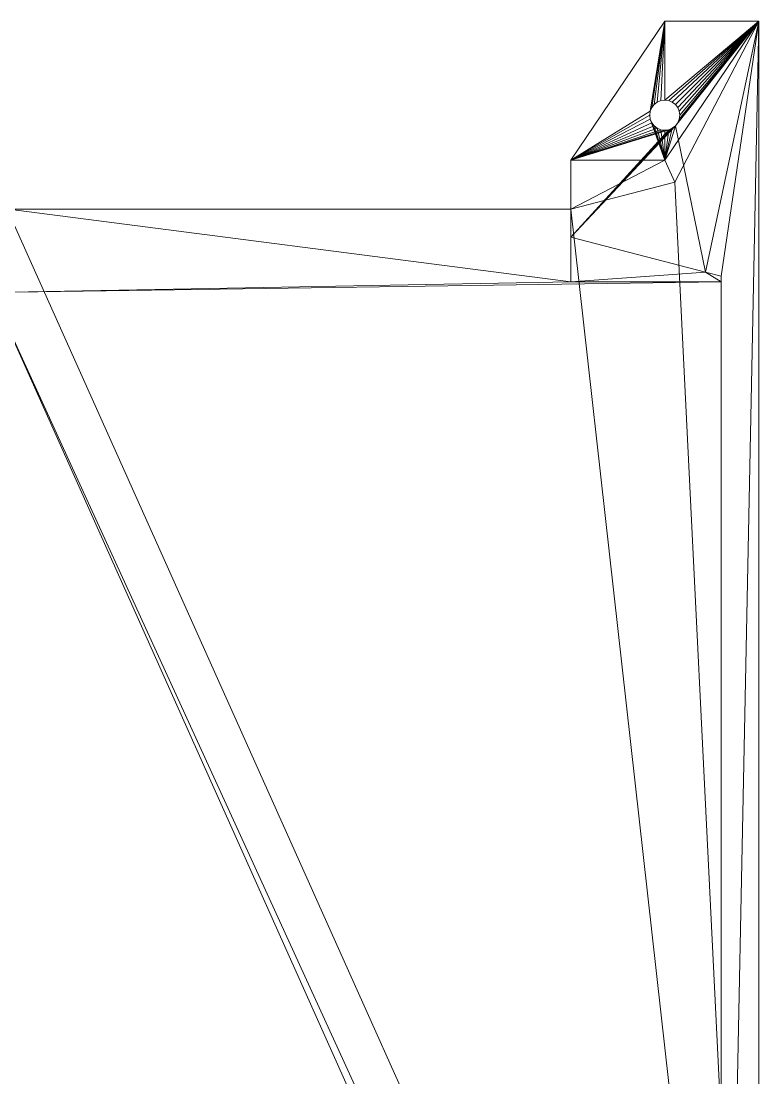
# Model space of a CAD drawing. Header units: millimetres. Extents: x -38752 to -34801, y 260924 to 263752.
# Drawn here: x -38123.8 to -38025.8, y 261536.9 to 261677.4 of the extents above; entities that cross this region are included whole.
import ezdxf

# ---------------------------------------------------------------- set-up
doc = ezdxf.new("R2010")
doc.units = ezdxf.units.MM
doc.layers.get('0').update_dxf_attribs({"lineweight": 9})
doc.layers.add('0.09', color=1, linetype='Continuous', lineweight=9)

msp = doc.modelspace()

# ---------------------------------------------------------------- linework, layer by layer
at = {"extrusion": (2.491844937334312e-13, 1, -4.440892098637425e-16)}
for p, q in [((-38050.77029446633, 261658.925280465, 5.000000000023533), (-38038.27029446633, 261677.425280465, 5.000000000016769)), ((-38050.77029446633, 261658.925280465), (-38038.27029446633, 261677.425280465)), ((-38025.77029446632, 261677.4252804649, 5.000000000016797), (-38038.27029446633, 261677.425280465, 5.000000000016769)), ((-38025.77029446632, 261677.4252804649), (-38038.27029446633, 261677.425280465)), ((-38038.27029446633, 261677.425280465, 5.000000000016769), (-38038.27029446633, 261677.425280465)), ((-38038.27029446633, 261658.925280465, 5.000000000018304), (-38025.77029446632, 261677.4252804649, 5.000000000016797)), ((-38036.9226847652, 261656.0256589872, 16.1523902988904), (-38025.77029446632, 261677.4252804649, 5.000000000016797)), ((-38025.77029446632, 261677.4252804649, 5.000000000016797), (-38025.77029446639, 261429.4452804649, 5.000000000006509)), ((-38025.77029446632, 261677.4252804649), (-38025.77029446638, 261429.4452804649)), ((-38025.77029446632, 261677.4252804649, 5.000000000016797), (-38025.77029446632, 261677.4252804649)), ((-38038.78793255653, 261666.8571321175, 5.000000000019298), (-38038.78793255653, 261666.8571321175)), ((-38038.27029446633, 261666.925280465, 5.000000000018161), (-38038.27029446633, 261666.925280465)), ((-38037.75265637612, 261666.8571321175, 5.000000000018446), (-38037.75265637612, 261666.8571321175)), ((-38040.2021461189, 261665.4429185551, 5.000000000018673), (-38040.2021461189, 261665.4429185551)), ((-38040.00234527388, 261665.925280465, 5.000000000019384), (-38040.0023452739, 261665.925280465)), ((-38039.68450802869, 261666.3394940273, 5.000000000018588), (-38039.68450802869, 261666.3394940273)), ((-38039.27029446633, 261666.6573312726, 5.000000000018531), (-38039.27029446633, 261666.6573312726)), ((-38037.27029446633, 261666.6573312725, 5.000000000018446), (-38037.27029446633, 261666.6573312725)), ((-38036.85608090395, 261666.3394940273, 5.000000000018417), (-38036.85608090395, 261666.3394940273)), ((-38036.53824365875, 261665.925280465, 5.000000000018446), (-38036.53824365877, 261665.925280465)), ((-38036.33844281374, 261665.4429185551, 5.000000000019241), (-38036.33844281374, 261665.4429185551)), ((-38040.27029446633, 261664.9252804649, 5.000000000018616), (-38040.27029446633, 261664.9252804649)), ((-38040.2021461189, 261664.4076423747, 5.000000000018701), (-38040.2021461189, 261664.4076423747)), ((-38036.33844281374, 261664.4076423747, 5.000000000018503), (-38036.33844281375, 261664.4076423747)), ((-38036.27029446633, 261664.925280465, 5.00000000001927), (-38036.27029446633, 261664.925280465)), ((-38040.0023452739, 261663.925280465, 5.000000000019526), (-38040.0023452739, 261663.925280465)), ((-38039.68450802869, 261663.5110669027, 5.000000000018758), (-38039.68450802869, 261663.5110669027)), ((-38039.27029446633, 261663.1932296574, 5.000000000018758), (-38039.27029446633, 261663.1932296574)), ((-38038.78793255653, 261662.9934288124, 5.00000000001873), (-38038.78793255653, 261662.9934288124)), ((-38038.27029446633, 261662.925280465, 5.00000000001836), (-38038.27029446633, 261662.925280465)), ((-38037.75265637612, 261662.9934288124, 5.000000000018673), (-38037.75265637612, 261662.9934288124)), ((-38037.27029446633, 261663.1932296574, 5.000000000018645), (-38037.27029446633, 261663.1932296574)), ((-38036.85608090395, 261663.5110669027, 5.000000000018588), (-38036.85608090395, 261663.5110669027)), ((-38036.53824365875, 261663.925280465, 5.000000000018559), (-38036.53824365877, 261663.925280465)), ((-38050.77029446633, 261658.925280465, 5.000000000023533), (-38050.77029446633, 261658.925280465)), ((-38050.77029446633, 261658.925280465), (-38050.77029446633, 261648.725280465)), ((-38050.77029446633, 261658.925280465, 5.000000000023533), (-38050.77029446633, 261652.425280465, 30.0000000000484)), ((-38038.27029446633, 261658.925280465, 5.000000000018304), (-38050.77029446633, 261658.925280465, 5.000000000023533)), ((-38036.9226847652, 261656.0256589872, 16.1523902988904), (-38038.27029446633, 261658.925280465, 5.000000000018304)), ((-38050.77029446633, 261652.425280465, 30.0000000000484), (-38036.9226847652, 261656.0256589872, 16.1523902988904)), ((-38125.62693880319, 261652.425280465, 104.8566443369325), (-38122.09140489726, 261652.425280465, 101.3211104310002)), ((-38125.48860628497, 261652.425280465, 97.64724400683345), (-38050.77029446633, 261652.425280465, 22.92893218817461)), ((-38122.09140489726, 261652.425280465, 101.3211104310002), (-38052.18450802872, 261652.425280465, 31.41421356242112)), ((-38052.18450802872, 261652.425280465, 31.41421356242112), (-38050.77029446633, 261652.425280465, 30.0000000000484)), ((-38050.77029446633, 261652.425280465, 22.92893218817461), (-38050.77029446635, 261642.7637580961, 22.92893218817322)), ((-38050.77029446633, 261652.425280465, 22.92893218817461), (-38050.77029446633, 261652.425280465, 30.0000000000484)), ((-38050.77029446633, 261648.725280465), (-38050.77029446635, 261642.7637580961, 22.92893218817322)), ((-38050.77029446633, 261648.725280465), (-38032.84136227817, 261644.0637580961)), ((-38032.84136227817, 261644.0637580961), (-38030.77029446633, 261643.525280465)), ((-38030.77029446639, 261429.4452804649), (-38030.77029446633, 261643.525280465)), ((-38030.77029446633, 261642.7637580961, 2.928932188172581), (-38030.77029446633, 261643.525280465)), ((-38050.77029446635, 261642.7637580961, 22.92893218817322), (-38030.77029446633, 261642.7637580961, 2.928932188172581)), ((-38030.77029446638, 261429.4452804651, 2.928932188138816), (-38030.77029446633, 261642.7637580961, 2.928932188172581))]:
    msp.add_line(p, q, dxfattribs=at)
for points in [[(-38040.2702944663, 261664.925280465, 5.000000000018616), (-38040.20214611889, 261665.4429185552, 5.000000000018673), (-38040.00234527387, 261665.925280465, 5.000000000019384), (-38039.68450802866, 261666.3394940274, 5.000000000018588), (-38039.2702944663, 261666.6573312727, 5.000000000018531), (-38038.78793255652, 261666.8571321176, 5.000000000019298), (-38038.2702944663, 261666.925280465, 5.000000000018161), (-38037.75265637611, 261666.8571321176, 5.000000000018446), (-38037.2702944663, 261666.6573312726, 5.000000000018446), (-38036.85608090392, 261666.3394940274, 5.000000000018417), (-38036.53824365874, 261665.925280465, 5.000000000018446), (-38036.33844281374, 261665.4429185552, 5.000000000019241), (-38036.2702944663, 261664.925280465, 5.00000000001927), (-38036.33844281374, 261664.4076423747, 5.000000000018503), (-38036.53824365874, 261663.925280465, 5.000000000018559), (-38036.85608090393, 261663.5110669027, 5.000000000018588), (-38037.2702944663, 261663.1932296574, 5.000000000018645), (-38037.75265637611, 261662.9934288125, 5.000000000018673), (-38038.2702944663, 261662.925280465, 5.00000000001836), (-38038.78793255652, 261662.9934288125, 5.00000000001873), (-38039.2702944663, 261663.1932296574, 5.000000000018758), (-38039.68450802869, 261663.5110669027, 5.000000000018758), (-38040.00234527387, 261663.925280465, 5.000000000019526), (-38040.2021461189, 261664.4076423747, 5.000000000018701), (-38040.2702944663, 261664.925280465, 5.000000000018616)], [(-38039.68450802869, 261666.3394940274, 2.020783540501725e-11), (-38039.2702944663, 261666.6573312727, 2.015099198615644e-11), (-38038.78793255652, 261666.8571321176, 2.088995643134695e-11), (-38038.2702944663, 261666.925280465, 1.975308805413079e-11), (-38037.75265637611, 261666.8571321176, 2.003730514843483e-11), (-38037.2702944663, 261666.6573312726, 2.006572685786523e-11), (-38036.85608090393, 261666.3394940274, 2.003730514843483e-11), (-38036.53824365874, 261665.925280465, 2.006572685786523e-11), (-38036.33844281374, 261665.4429185552, 2.083311301248614e-11), (-38036.2702944663, 261664.925280465, 2.088995643134695e-11), (-38036.33844281374, 261664.4076423747, 2.017941369558685e-11), (-38036.53824365874, 261663.925280465, 2.017941369558685e-11), (-38036.85608090395, 261663.5110669027, 2.020783540501725e-11), (-38037.2702944663, 261663.1932296574, 2.023625711444765e-11), (-38037.75265637611, 261662.9934288125, 2.026467882387806e-11), (-38038.2702944663, 261662.925280465, 1.995204002014361e-11), (-38038.78793255652, 261662.9934288125, 2.040678737103008e-11), (-38039.2702944663, 261663.1932296574, 2.037836566159967e-11), (-38039.68450802869, 261663.5110669027, 2.037836566159967e-11), (-38040.00234527387, 261663.925280465, 2.114575181622058e-11), (-38040.2021461189, 261664.4076423747, 2.032152224273887e-11), (-38040.2702944663, 261664.925280465, 2.020783540501725e-11), (-38040.2021461189, 261665.4429185552, 2.029310053330846e-11), (-38040.00234527388, 261665.925280465, 2.100364326906856e-11), (-38039.68450802869, 261666.3394940274, 2.020783540501725e-11)]]:
    msp.add_polyline3d(points)

# ---------------------------------------------------------------- meshes
at = {"layer": '0.09'}
mesh = msp.add_polyface(dxfattribs=at)
corners = [(-38052.1845080287, 261652.425280465, 31.41421356242112), (-38050.77029446633, 261652.425280465, 30.0000000000484), (-38122.09140489725, 261652.425280465, 101.3211104310002), (-38125.62693880337, 261402.4452804651, 104.8566443369355), (-38025.77029446636, 261429.4452804651, 5.000000000006509), (-38025.77029446639, 261402.4452804651, 5.000000000024102), (-38125.62693880318, 261652.425280465, 104.8566443369325), (-38036.92268476517, 261656.0256589872, 16.1523902988904), (-38025.7702944663, 261677.425280465, 5.000000000016797)]
mesh.append_faces([[corners[k] for k in face] for face in [(3, 4, 5), (4, 7, 8)]], dxfattribs={"vtx0": -1})
mesh.append_faces([[corners[k] for k in face] for face in [(4, 6, 1)]], dxfattribs={"vtx0": -1, "vtx1": -1, "vtx2": -1})
mesh.append_faces([[corners[k] for k in face] for face in [(4, 3, 6), (4, 1, 7), (1, 6, 2)]], dxfattribs={"vtx0": -1, "vtx2": -1})
mesh.append_faces([[corners[k] for k in face] for face in [(0, 1, 2)]], dxfattribs={"vtx1": -1})
mesh = msp.add_polyface(dxfattribs=at)
corners = [(-38025.7702944663, 261677.425280465), (-38030.77029446636, 261429.4452804651), (-38025.77029446636, 261429.4452804649), (-38030.7702944663, 261643.525280465), (-38032.84136227817, 261644.0637580961), (-38036.85608090395, 261663.5110669027), (-38050.77029446633, 261648.7252804651), (-38037.2702944663, 261663.1932296574), (-38037.75265637611, 261662.9934288125), (-38050.77029446633, 261658.925280465), (-38038.2702944663, 261662.925280465), (-38036.53824365874, 261663.925280465), (-38036.33844281374, 261664.4076423747), (-38036.2702944663, 261664.925280465), (-38036.33844281374, 261665.4429185552), (-38036.53824365874, 261665.925280465), (-38036.85608090393, 261666.3394940274), (-38037.2702944663, 261666.6573312726), (-38037.75265637611, 261666.8571321176), (-38038.2702944663, 261666.925280465), (-38040.2021461189, 261665.4429185552), (-38038.2702944663, 261677.425280465), (-38040.2702944663, 261664.925280465), (-38040.2021461189, 261664.4076423747), (-38040.00234527387, 261663.925280465), (-38039.68450802869, 261663.5110669027), (-38039.2702944663, 261663.1932296574), (-38038.78793255652, 261662.9934288125), (-38040.00234527388, 261665.925280465), (-38039.68450802869, 261666.3394940274), (-38039.2702944663, 261666.6573312727), (-38038.78793255652, 261666.8571321176)]
mesh.append_faces([[corners[k] for k in face] for face in [(0, 1, 2)]], dxfattribs={"vtx0": -1})
mesh.append_faces([[corners[k] for k in face] for face in [(1, 0, 3), (3, 0, 4), (4, 5, 6), (6, 8, 9), (5, 0, 11), (11, 0, 12), (12, 0, 13), (13, 0, 14), (14, 0, 15), (15, 0, 16), (16, 0, 17), (17, 0, 18), (18, 0, 19), (9, 20, 21), (20, 9, 22), (22, 9, 23), (23, 9, 24), (24, 9, 25), (25, 9, 26), (26, 9, 27), (27, 9, 10), (21, 19, 0)]], dxfattribs={"vtx0": -1, "vtx1": -1})
mesh.append_faces([[corners[k] for k in face] for face in [(4, 0, 5)]], dxfattribs={"vtx0": -1, "vtx1": -1, "vtx2": -1})
mesh.append_faces([[corners[k] for k in face] for face in [(6, 5, 7), (6, 7, 8), (9, 8, 10), (21, 20, 28), (21, 28, 29), (21, 29, 30), (21, 30, 31), (21, 31, 19)]], dxfattribs={"vtx0": -1, "vtx2": -1})
mesh = msp.add_polyface(dxfattribs=at)
corners = [(-38050.77029446633, 261658.925280465), (-38038.2702944663, 261677.425280465, 5.000000000016769), (-38050.77029446632, 261658.925280465, 5.000000000023533), (-38038.2702944663, 261677.425280465)]
mesh.append_faces([[corners[k] for k in face] for face in [(0, 1, 2), (1, 0, 3)]], dxfattribs={"vtx0": -1})
mesh = msp.add_polyface(dxfattribs=at)
corners = [(-38050.77029446632, 261658.925280465, 5.000000000023533), (-38040.2021461189, 261664.4076423747, 5.000000000018701), (-38038.2702944663, 261658.925280465, 5.000000000018304), (-38040.2702944663, 261664.925280465, 5.000000000018616), (-38040.20214611889, 261665.4429185552, 5.000000000018673), (-38038.2702944663, 261677.425280465, 5.000000000016769), (-38040.00234527387, 261663.925280465, 5.000000000019526), (-38039.68450802869, 261663.5110669027, 5.000000000018758), (-38039.2702944663, 261663.1932296574, 5.000000000018758), (-38038.78793255652, 261662.9934288125, 5.00000000001873), (-38038.2702944663, 261662.925280465, 5.00000000001836), (-38040.00234527387, 261665.925280465, 5.000000000019384), (-38039.68450802866, 261666.3394940274, 5.000000000018588), (-38039.2702944663, 261666.6573312727, 5.000000000018531), (-38038.78793255652, 261666.8571321176, 5.000000000019298), (-38038.2702944663, 261666.925280465, 5.000000000018161), (-38025.7702944663, 261677.425280465, 5.000000000016797), (-38036.85608090393, 261663.5110669027, 5.000000000018588), (-38037.2702944663, 261663.1932296574, 5.000000000018645), (-38037.75265637611, 261662.9934288125, 5.000000000018673), (-38036.53824365874, 261663.925280465, 5.000000000018559), (-38036.33844281374, 261664.4076423747, 5.000000000018503), (-38036.2702944663, 261664.925280465, 5.00000000001927), (-38036.33844281374, 261665.4429185552, 5.000000000019241), (-38036.53824365874, 261665.925280465, 5.000000000018446), (-38036.85608090392, 261666.3394940274, 5.000000000018417), (-38037.2702944663, 261666.6573312726, 5.000000000018446), (-38037.75265637611, 261666.8571321176, 5.000000000018446)]
mesh.append_faces([[corners[k] for k in face] for face in [(0, 1, 2), (1, 0, 3), (3, 0, 4), (4, 5, 11), (11, 5, 12), (12, 5, 13), (13, 5, 14), (14, 5, 15), (2, 17, 16), (17, 2, 18), (18, 2, 19), (19, 2, 10)]], dxfattribs={"vtx0": -1, "vtx1": -1})
mesh.append_faces([[corners[k] for k in face] for face in [(4, 0, 5), (2, 1, 6), (2, 6, 7), (2, 7, 8), (2, 8, 9), (2, 9, 10), (15, 5, 16), (16, 17, 20), (16, 20, 21), (16, 21, 22), (16, 22, 23), (16, 23, 24), (16, 24, 25), (16, 25, 26), (16, 26, 27), (16, 27, 15)]], dxfattribs={"vtx0": -1, "vtx2": -1})
mesh = msp.add_polyface(dxfattribs=at)
corners = [(-38038.2702944663, 261677.425280465, 5.000000000016769), (-38025.7702944663, 261677.425280465), (-38025.7702944663, 261677.425280465, 5.000000000016797), (-38038.2702944663, 261677.425280465)]
mesh.append_faces([[corners[k] for k in face] for face in [(0, 1, 2), (1, 0, 3)]], dxfattribs={"vtx0": -1})
mesh = msp.add_polyface(dxfattribs=at)
corners = [(-38025.7702944663, 261677.425280465, 5.000000000016797), (-38036.92268476517, 261656.0256589872, 16.1523902988904), (-38038.2702944663, 261658.925280465, 5.000000000018304)]
mesh.append_faces([[corners[k] for k in face] for face in [(0, 1, 2)]])
mesh = msp.add_polyface(dxfattribs=at)
corners = [(-38025.7702944663, 261677.425280465), (-38025.77029446636, 261429.4452804651, 5.000000000006509), (-38025.7702944663, 261677.425280465, 5.000000000016797), (-38025.77029446636, 261429.4452804649)]
mesh.append_faces([[corners[k] for k in face] for face in [(0, 1, 2), (1, 0, 3)]], dxfattribs={"vtx0": -1})
mesh = msp.add_polyface(dxfattribs=at)
corners = [(-38038.78793255652, 261666.8571321176), (-38039.2702944663, 261666.6573312727, 5.000000000018531), (-38038.78793255652, 261666.8571321176, 5.000000000019298), (-38039.2702944663, 261666.6573312727)]
mesh.append_faces([[corners[k] for k in face] for face in [(0, 1, 2), (1, 0, 3)]], dxfattribs={"vtx0": -1})
mesh = msp.add_polyface(dxfattribs=at)
corners = [(-38038.2702944663, 261666.925280465), (-38038.78793255652, 261666.8571321176, 5.000000000019298), (-38038.2702944663, 261666.925280465, 5.000000000018161), (-38038.78793255652, 261666.8571321176)]
mesh.append_faces([[corners[k] for k in face] for face in [(0, 1, 2), (1, 0, 3)]], dxfattribs={"vtx0": -1})
mesh = msp.add_polyface(dxfattribs=at)
corners = [(-38037.75265637611, 261666.8571321176), (-38038.2702944663, 261666.925280465, 5.000000000018161), (-38037.75265637611, 261666.8571321176, 5.000000000018446), (-38038.2702944663, 261666.925280465)]
mesh.append_faces([[corners[k] for k in face] for face in [(0, 1, 2), (1, 0, 3)]], dxfattribs={"vtx0": -1})
mesh = msp.add_polyface(dxfattribs=at)
corners = [(-38037.2702944663, 261666.6573312726), (-38037.75265637611, 261666.8571321176, 5.000000000018446), (-38037.2702944663, 261666.6573312726, 5.000000000018446), (-38037.75265637611, 261666.8571321176)]
mesh.append_faces([[corners[k] for k in face] for face in [(0, 1, 2), (1, 0, 3)]], dxfattribs={"vtx0": -1})
mesh = msp.add_polyface(dxfattribs=at)
corners = [(-38040.2021461189, 261665.4429185552), (-38040.2702944663, 261664.925280465, 5.000000000018616), (-38040.20214611889, 261665.4429185552, 5.000000000018673), (-38040.2702944663, 261664.925280465)]
mesh.append_faces([[corners[k] for k in face] for face in [(0, 1, 2), (1, 0, 3)]], dxfattribs={"vtx0": -1})
mesh = msp.add_polyface(dxfattribs=at)
corners = [(-38040.00234527388, 261665.925280465), (-38040.20214611889, 261665.4429185552, 5.000000000018673), (-38040.00234527387, 261665.925280465, 5.000000000019384), (-38040.2021461189, 261665.4429185552)]
mesh.append_faces([[corners[k] for k in face] for face in [(0, 1, 2), (1, 0, 3)]], dxfattribs={"vtx0": -1})
mesh = msp.add_polyface(dxfattribs=at)
corners = [(-38039.68450802866, 261666.3394940274, 5.000000000018588), (-38040.00234527388, 261665.925280465), (-38040.00234527387, 261665.925280465, 5.000000000019384), (-38039.68450802869, 261666.3394940274)]
mesh.append_faces([[corners[k] for k in face] for face in [(0, 1, 2), (1, 0, 3)]], dxfattribs={"vtx0": -1})
mesh = msp.add_polyface(dxfattribs=at)
corners = [(-38039.68450802869, 261666.3394940274), (-38039.2702944663, 261666.6573312727, 5.000000000018531), (-38039.2702944663, 261666.6573312727), (-38039.68450802866, 261666.3394940274, 5.000000000018588)]
mesh.append_faces([[corners[k] for k in face] for face in [(0, 1, 2), (1, 0, 3)]], dxfattribs={"vtx0": -1})
mesh = msp.add_polyface(dxfattribs=at)
corners = [(-38036.85608090393, 261666.3394940274), (-38037.2702944663, 261666.6573312726, 5.000000000018446), (-38036.85608090392, 261666.3394940274, 5.000000000018417), (-38037.2702944663, 261666.6573312726)]
mesh.append_faces([[corners[k] for k in face] for face in [(0, 1, 2), (1, 0, 3)]], dxfattribs={"vtx0": -1})
mesh = msp.add_polyface(dxfattribs=at)
corners = [(-38036.53824365874, 261665.925280465), (-38036.85608090392, 261666.3394940274, 5.000000000018417), (-38036.53824365874, 261665.925280465, 5.000000000018446), (-38036.85608090393, 261666.3394940274)]
mesh.append_faces([[corners[k] for k in face] for face in [(0, 1, 2), (1, 0, 3)]], dxfattribs={"vtx0": -1})
mesh = msp.add_polyface(dxfattribs=at)
corners = [(-38036.33844281374, 261665.4429185552), (-38036.53824365874, 261665.925280465, 5.000000000018446), (-38036.33844281374, 261665.4429185552, 5.000000000019241), (-38036.53824365874, 261665.925280465)]
mesh.append_faces([[corners[k] for k in face] for face in [(0, 1, 2), (1, 0, 3)]], dxfattribs={"vtx0": -1})
mesh = msp.add_polyface(dxfattribs=at)
corners = [(-38036.2702944663, 261664.925280465), (-38036.33844281374, 261665.4429185552, 5.000000000019241), (-38036.2702944663, 261664.925280465, 5.00000000001927), (-38036.33844281374, 261665.4429185552)]
mesh.append_faces([[corners[k] for k in face] for face in [(0, 1, 2), (1, 0, 3)]], dxfattribs={"vtx0": -1})
mesh = msp.add_polyface(dxfattribs=at)
corners = [(-38040.2702944663, 261664.925280465, 5.000000000018616), (-38040.2021461189, 261664.4076423747), (-38040.2021461189, 261664.4076423747, 5.000000000018701), (-38040.2702944663, 261664.925280465)]
mesh.append_faces([[corners[k] for k in face] for face in [(0, 1, 2), (1, 0, 3)]], dxfattribs={"vtx0": -1})
mesh = msp.add_polyface(dxfattribs=at)
corners = [(-38040.2021461189, 261664.4076423747, 5.000000000018701), (-38040.00234527387, 261663.925280465), (-38040.00234527387, 261663.925280465, 5.000000000019526), (-38040.2021461189, 261664.4076423747)]
mesh.append_faces([[corners[k] for k in face] for face in [(0, 1, 2), (1, 0, 3)]], dxfattribs={"vtx0": -1})
mesh = msp.add_polyface(dxfattribs=at)
corners = [(-38036.53824365874, 261663.925280465), (-38036.33844281374, 261664.4076423747, 5.000000000018503), (-38036.53824365874, 261663.925280465, 5.000000000018559), (-38036.33844281374, 261664.4076423747)]
mesh.append_faces([[corners[k] for k in face] for face in [(0, 1, 2), (1, 0, 3)]], dxfattribs={"vtx0": -1})
mesh = msp.add_polyface(dxfattribs=at)
corners = [(-38036.33844281374, 261664.4076423747, 5.000000000018503), (-38036.2702944663, 261664.925280465), (-38036.2702944663, 261664.925280465, 5.00000000001927), (-38036.33844281374, 261664.4076423747)]
mesh.append_faces([[corners[k] for k in face] for face in [(0, 1, 2), (1, 0, 3)]], dxfattribs={"vtx0": -1})
mesh = msp.add_polyface(dxfattribs=at)
corners = [(-38040.00234527387, 261663.925280465), (-38039.68450802869, 261663.5110669027, 5.000000000018758), (-38040.00234527387, 261663.925280465, 5.000000000019526), (-38039.68450802869, 261663.5110669027)]
mesh.append_faces([[corners[k] for k in face] for face in [(0, 1, 2), (1, 0, 3)]], dxfattribs={"vtx0": -1})
mesh = msp.add_polyface(dxfattribs=at)
corners = [(-38039.68450802869, 261663.5110669027, 5.000000000018758), (-38039.2702944663, 261663.1932296574), (-38039.2702944663, 261663.1932296574, 5.000000000018758), (-38039.68450802869, 261663.5110669027)]
mesh.append_faces([[corners[k] for k in face] for face in [(0, 1, 2), (1, 0, 3)]], dxfattribs={"vtx0": -1})
mesh = msp.add_polyface(dxfattribs=at)
corners = [(-38039.2702944663, 261663.1932296574, 5.000000000018758), (-38038.78793255652, 261662.9934288125), (-38038.78793255652, 261662.9934288125, 5.00000000001873), (-38039.2702944663, 261663.1932296574)]
mesh.append_faces([[corners[k] for k in face] for face in [(0, 1, 2), (1, 0, 3)]], dxfattribs={"vtx0": -1})
mesh = msp.add_polyface(dxfattribs=at)
corners = [(-38038.78793255652, 261662.9934288125, 5.00000000001873), (-38038.2702944663, 261662.925280465), (-38038.2702944663, 261662.925280465, 5.00000000001836), (-38038.78793255652, 261662.9934288125)]
mesh.append_faces([[corners[k] for k in face] for face in [(0, 1, 2), (1, 0, 3)]], dxfattribs={"vtx0": -1})
mesh = msp.add_polyface(dxfattribs=at)
corners = [(-38038.2702944663, 261662.925280465, 5.00000000001836), (-38037.75265637611, 261662.9934288125), (-38037.75265637611, 261662.9934288125, 5.000000000018673), (-38038.2702944663, 261662.925280465)]
mesh.append_faces([[corners[k] for k in face] for face in [(0, 1, 2), (1, 0, 3)]], dxfattribs={"vtx0": -1})
mesh = msp.add_polyface(dxfattribs=at)
corners = [(-38037.75265637611, 261662.9934288125, 5.000000000018673), (-38037.2702944663, 261663.1932296574), (-38037.2702944663, 261663.1932296574, 5.000000000018645), (-38037.75265637611, 261662.9934288125)]
mesh.append_faces([[corners[k] for k in face] for face in [(0, 1, 2), (1, 0, 3)]], dxfattribs={"vtx0": -1})
mesh = msp.add_polyface(dxfattribs=at)
corners = [(-38037.2702944663, 261663.1932296574, 5.000000000018645), (-38036.85608090395, 261663.5110669027), (-38036.85608090393, 261663.5110669027, 5.000000000018588), (-38037.2702944663, 261663.1932296574)]
mesh.append_faces([[corners[k] for k in face] for face in [(0, 1, 2), (1, 0, 3)]], dxfattribs={"vtx0": -1})
mesh = msp.add_polyface(dxfattribs=at)
corners = [(-38036.85608090395, 261663.5110669027), (-38036.53824365874, 261663.925280465, 5.000000000018559), (-38036.85608090393, 261663.5110669027, 5.000000000018588), (-38036.53824365874, 261663.925280465)]
mesh.append_faces([[corners[k] for k in face] for face in [(0, 1, 2), (1, 0, 3)]], dxfattribs={"vtx0": -1})
mesh = msp.add_polyface(dxfattribs=at)
corners = [(-38050.77029446632, 261652.425280465, 22.92893218817461), (-38050.77029446632, 261658.925280465, 5.000000000023533), (-38050.77029446633, 261652.425280465, 30.0000000000484), (-38050.77029446633, 261642.7637580961, 22.92893218817322), (-38050.77029446633, 261648.7252804651), (-38050.77029446633, 261658.925280465)]
mesh.append_faces([[corners[k] for k in face] for face in [(0, 1, 2), (1, 4, 5)]], dxfattribs={"vtx0": -1})
mesh.append_faces([[corners[k] for k in face] for face in [(1, 0, 3), (1, 3, 4)]], dxfattribs={"vtx0": -1, "vtx2": -1})
mesh = msp.add_polyface(dxfattribs=at)
corners = [(-38050.77029446633, 261652.425280465, 30.0000000000484), (-38038.2702944663, 261658.925280465, 5.000000000018304), (-38036.92268476517, 261656.0256589872, 16.1523902988904), (-38050.77029446632, 261658.925280465, 5.000000000023533)]
mesh.append_faces([[corners[k] for k in face] for face in [(0, 1, 2), (1, 0, 3)]], dxfattribs={"vtx0": -1})
mesh = msp.add_polyface(dxfattribs=at)
corners = [(-38050.77029446633, 261652.425280465, 30.0000000000484), (-38125.48860628497, 261652.425280465, 97.64724400683345), (-38050.77029446632, 261652.425280465, 22.92893218817461), (-38052.1845080287, 261652.425280465, 31.41421356242112), (-38122.09140489725, 261652.425280465, 101.3211104310002), (-38125.62693880318, 261652.425280465, 104.8566443369325), (-38200.4835831401, 261652.425280465, 22.65226715170594), (-38225.48358314009, 261652.425280465, 5.00000000002953), (-38218.13585029177, 261652.425280465, 5.000000000028876), (-38218.13585029177, 261652.425280465, 4.000000000028876), (-38225.48358314009, 261652.425280465, 4.00000000002953)]
mesh.append_faces([[corners[k] for k in face] for face in [(0, 1, 2), (9, 7, 10)]], dxfattribs={"vtx0": -1})
mesh.append_faces([[corners[k] for k in face] for face in [(1, 5, 6), (6, 7, 8), (8, 7, 9)]], dxfattribs={"vtx0": -1, "vtx1": -1})
mesh.append_faces([[corners[k] for k in face] for face in [(1, 0, 3), (1, 3, 4), (1, 4, 5), (6, 5, 7)]], dxfattribs={"vtx0": -1, "vtx2": -1})
mesh = msp.add_polyface(dxfattribs=at)
corners = [(-38032.8413622782, 261429.4452804651, 5.000000000019696), (-38054.7965194389, 261402.4452804651, 26.9551571605874), (-38032.84136227822, 261402.4452804651, 5.000000000007589), (-38054.79651943887, 261409.4452804651, 26.95515716058944), (-38123.45536592814, 261409.4452804651, 95.6140036498528), (-38123.45536592815, 261402.4452804651, 95.61400364985099), (-38127.69800661506, 261641.3633046057, 99.85664433693259), (-38127.69800661523, 261402.4452804651, 99.85664433693596), (-38030.77029446636, 261429.4452804651, 2.928932188138816), (-38030.7702944663, 261642.7637580961, 2.928932188172581), (-38050.77029446633, 261642.7637580961, 22.92893218817322), (-38125.48860628497, 261652.425280465, 97.64724400683345), (-38050.77029446632, 261652.425280465, 22.92893218817461)]
mesh.append_faces([[corners[k] for k in face] for face in [(0, 1, 2), (5, 6, 7), (11, 10, 12)]], dxfattribs={"vtx0": -1})
mesh.append_faces([[corners[k] for k in face] for face in [(1, 0, 3), (3, 0, 4)]], dxfattribs={"vtx0": -1, "vtx1": -1})
mesh.append_faces([[corners[k] for k in face] for face in [(6, 4, 0)]], dxfattribs={"vtx0": -1, "vtx1": -1, "vtx2": -1})
mesh.append_faces([[corners[k] for k in face] for face in [(6, 5, 4), (6, 0, 8), (6, 8, 9), (6, 9, 10), (10, 11, 6)]], dxfattribs={"vtx0": -1, "vtx2": -1})
mesh = msp.add_polyface(dxfattribs=at)
corners = [(-38032.84136227817, 261644.0637580961), (-38030.7702944663, 261642.7637580961, 2.928932188172581), (-38030.7702944663, 261643.525280465), (-38050.77029446633, 261642.7637580961, 22.92893218817322), (-38050.77029446633, 261648.7252804651)]
mesh.append_faces([[corners[k] for k in face] for face in [(0, 1, 2), (3, 0, 4)]], dxfattribs={"vtx0": -1})
mesh.append_faces([[corners[k] for k in face] for face in [(1, 0, 3)]], dxfattribs={"vtx0": -1, "vtx1": -1})
mesh = msp.add_polyface(dxfattribs=at)
corners = [(-38030.77029446636, 261429.4452804651, 2.928932188138816), (-38030.7702944663, 261643.525280465), (-38030.7702944663, 261642.7637580961, 2.928932188172581), (-38030.77029446636, 261429.4452804651)]
mesh.append_faces([[corners[k] for k in face] for face in [(0, 1, 2), (1, 0, 3)]], dxfattribs={"vtx0": -1})

doc.saveas('drawing.dxf')
